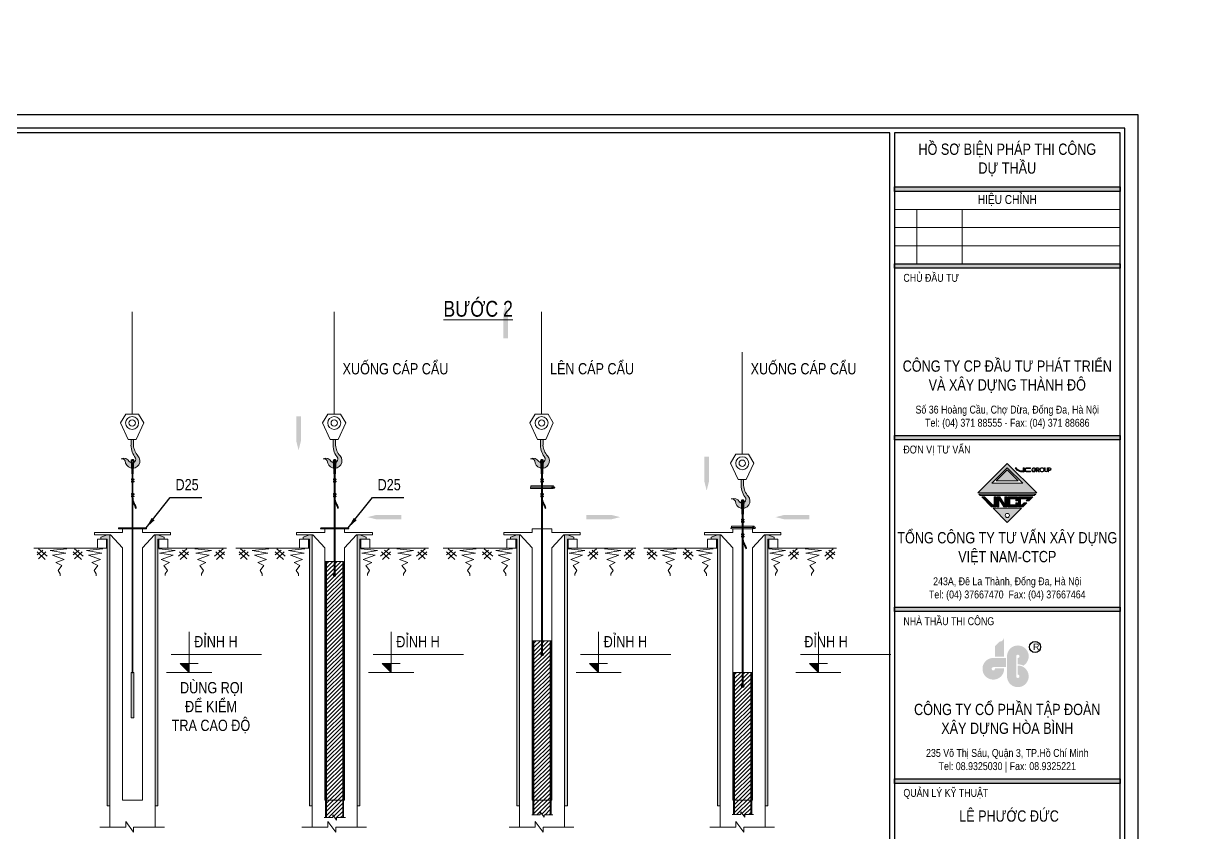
# Model space of a CAD drawing. Header units: millimetres. Extents: x -376071 to 28028791, y -269234 to 29325.
# Drawn here: x 450234 to 476207, y -135070 to -117163 of the extents above; entities that cross this region are included whole.
import ezdxf
from ezdxf.enums import TextEntityAlignment as Align

# ---------------------------------------------------------------- set-up
doc = ezdxf.new("R2010")
doc.units = ezdxf.units.MM
doc.header["$LTSCALE"] = 100
doc.set_wipeout_variables(frame=1)
doc.linetypes.add('CONTINOUS', pattern=[0])
doc.layers.add('01. TEXT TIEU DE', color=7, linetype='Continuous')
doc.layers.add('03. HATCH 03', color=5, linetype='Continuous')
for name, color, linetype, lineweight in [('02. leader', 8, 'CONTINOUS', 5), ('02. NET BAO', 7, 'CONTINOUS', 13), ('02. Net dam', 7, 'CONTINOUS', 13), ('02. net manh', 8, 'CONTINOUS', 0), ('0_TEXT', 7, 'Continuous', 15)]:
    doc.layers.add(name, color=color, linetype=linetype, lineweight=lineweight)
doc.styles.add('Arial 0.8', font='arial_0.ttf', dxfattribs={"width": 0.8, "height": 250})
doc.dimstyles.new('KT1', dxfattribs={"dimtxt": 250, "dimasz": 1000, "dimexe": 100, "dimexo": 100, "dimgap": 50, "dimtad": 1, "dimdec": 0, "dimzin": 2, "dimdsep": 46, "dimtxsty": 'Standard', "dimblk2": 'OBLIQUE', "dimcen": 0.09, "dimdle": 100, "dimclrt": 2, "dimadec": 0, "dimazin": 0, "dimtfac": 1, "dimtdec": 0, "dimtofl": 0, "dimtmove": 0, "dimatfit": 3, "dimfxl": 1, "dimtolj": 1, "dimtzin": 2, "dimarcsym": 0})

# ---------------------------------------------------------------- blocks, each defined once
blk = doc.blocks.new('*U201')
at = {"layer": '02. net manh'}
for p, q in [((-198, 264), (-329, 166)), ((329, 296), (-37, 262)), ((-37, 262), (309, 199)), ((-132, 232), (-296, 75)), ((309, 199), (12, 158)), ((12, 158), (274, 61)), ((274, 61), (88, -8)), ((88, -8), (219, -70)), ((219, -70), (136, -180)), ((136, -180), (184, -256)), ((184, -256), (184, -297))]:
    blk.add_line(p, q, dxfattribs=at)
for points in [[(-107, 133), (-296, 297)], [(-148, 59), (-329, 232)]]:
    blk.add_lwpolyline(points, dxfattribs=at)
blk = doc.blocks.new('*U202')
at = {"color": 0, "linetype": 'ByBlock', "lineweight": -2, "transparency": 16777216}
for p in [(-800, 0), (0, 0)]:
    blk.add_blockref('*U201', p, dxfattribs=at)
blk = doc.blocks.new('*U199')
at = {"layer": '02. net manh'}
for p, q in [((-198, 264), (-329, 166)), ((329, 296), (-37, 262)), ((-37, 262), (309, 199)), ((-132, 232), (-296, 75)), ((309, 199), (12, 158)), ((12, 158), (274, 61)), ((274, 61), (88, -8)), ((88, -8), (219, -70)), ((219, -70), (136, -180)), ((136, -180), (184, -256)), ((184, -256), (184, -297))]:
    blk.add_line(p, q, dxfattribs=at)
for points in [[(-107, 133), (-296, 297)], [(-148, 59), (-329, 232)]]:
    blk.add_lwpolyline(points, dxfattribs=at)
blk = doc.blocks.new('*U200')
at = {"color": 0, "linetype": 'ByBlock', "lineweight": -2, "transparency": 16777216}
for p in [(-800, 0), (0, 0)]:
    blk.add_blockref('*U199', p, dxfattribs=at)
blk = doc.blocks.new('MC ong vach')
at = {"lineweight": 0}
h = blk.add_hatch(color=5, dxfattribs=at)
h.dxf.hatch_style = 1
h.paths.add_polyline_path([(232110, -140764), (232050, -140764), (232050, -134864), (231990, -134864), (232050, -134764), (232110, -134764)])
h.paths.add_polyline_path([(231990, -134864), (232050, -134764), (231910, -134814), (231910, -134864)])
h = blk.add_hatch(color=5, dxfattribs=at)
h.dxf.hatch_style = 1
h.paths.add_polyline_path([(233110, -140764), (233170, -140764), (233170, -134864), (233230, -134864), (233170, -134764), (233110, -134764)])
h.paths.add_polyline_path([(233230, -134864), (233170, -134764), (233310, -134814), (233310, -134864)])
at = {"lineweight": 0, "elevation": -529}
for points in [[(232030, -135064), (231830, -135064), (231830, -134864), (232030, -134864)], [(233190, -135064), (233390, -135064), (233390, -134864), (233190, -134864)]]:
    blk.add_lwpolyline(points, close=True, dxfattribs=at)
at = {"layer": '02. net manh', "lineweight": 0, "elevation": -529}
for points in [[(232050, -134864), (232050, -134864), (232050, -140764), (232110, -140764), (232110, -134764), (232050, -134764), (231910, -134814), (231910, -134864)], [(233170, -134864), (233170, -134864), (233170, -140764), (233110, -140764), (233110, -134764), (233170, -134764), (233310, -134814), (233310, -134864)]]:
    blk.add_lwpolyline(points, close=True, dxfattribs=at)
blk = doc.blocks.new('*U230')
at = {"layer": '02. net manh'}
h = blk.add_hatch(dxfattribs=at)
h.set_pattern_fill('ANSI37', color=256, scale=1.08, style=0)
h.set_pattern_definition([(45, (-18991.5059, -39118.45465), (-0.09545941546, 0.09545941546), []), (135, (-18991.5059, -39118.45465), (-0.09545941546, -0.09545941546), [])])
h.paths.add_polyline_path([(116, -3421, 0.413975), (130, -3192, -0.167509), (30, -2953), (30, -2823), (1, -2823), (-25, -2823), (-25, -2953, 0.166919), (78, -3236, -0.37486), (31, -3335)])
h.paths.add_polyline_path([(31, -3335, -0.325623), (-65, -3314, 0.383868), (-244, -3251, -0.345642), (-154, -3299, 0.646507), (116, -3421)])
at = {"lineweight": 0}
blk.add_line((0, 0), (0, -2263), dxfattribs=at)
at = {"layer": '02. NET BAO'}
for centre, radius, start, end in [((438, -2945), 464, 181.0451, 218.9506), ((426, -2927), 397, 183.8282, 221.6445), ((-189, -3382), 142, 28.7217, 112.7224), ((-229, -3333), 82.6, 23.8169, 100.0862), ((9, -3299), 162, 180, 42.0247), ((-3, -3259), 83.1, 221.3405, 15.6823)]:
    blk.add_arc(centre, radius, start, end, dxfattribs=at)
at = {"lineweight": 0}
blk.add_wipeout([(-258, -2458), (-141, -2263), (141, -2263), (258, -2458), (89, -2823), (-89, -2823)], dxfattribs=at)
for p, q in [((-141, -2263), (-258, -2458)), ((-141, -2263), (0, -2263)), ((141, -2263), (0, -2263)), ((141, -2263), (258, -2458)), ((-258, -2458), (-89, -2823)), ((258, -2458), (89, -2823)), ((-89, -2823), (0, -2823)), ((89, -2823), (0, -2823))]:
    blk.add_line(p, q, dxfattribs=at)
at = {"layer": '02. NET BAO'}
for p, q in [((-25, -2953), (-25, -2823)), ((30, -2953), (30, -2823))]:
    blk.add_line(p, q, dxfattribs=at)
at = {"layer": '02. net manh'}
for radius in [144, 70.9]:
    blk.add_circle((0, -2461), radius, dxfattribs=at)
blk = doc.blocks.new('*U210')
at = {"layer": '02. net manh', "color": 7, "lineweight": 0}
for p, q in [((0, -290), (-13, 1)), ((-8, -349), (13, 1)), ((-9, -357), (-9, -4685)), ((68, -1055), (85, -1050))]:
    blk.add_line(p, q, dxfattribs=at)
blk.add_lwpolyline([(9, -4685), (9, -357), (9, -357, -0.036426), (10, -349), (31, 0, 0.414214), (0, 31, 0.414214), (-31, 0), (-10, -349, -0.036426), (-9, -357), (-9, -357)], format="xyb", dxfattribs=at)
for points in [[(-24, -401), (-24, -421), (-16, -421), (-16, -401)], [(-24, -468), (-24, -447), (-16, -447), (-16, -468)], [(-16, -479), (-16, -389), (-9, -389), (-9, -479)], [(-9, -406), (-9, -416), (9, -416), (9, -406)], [(-9, -453), (-9, -463), (9, -463), (9, -453)], [(9, -479), (9, -389), (16, -389), (16, -479)], [(16, -401), (16, -421), (24, -421), (24, -401)], [(16, -468), (16, -447), (24, -447), (24, -468)], [(24, -406), (24, -416), (33, -416), (33, -406)], [(24, -463), (24, -453), (33, -453), (33, -463)], [(-24, -726), (-24, -746), (-16, -746), (-16, -726)], [(-24, -793), (-24, -772), (-16, -772), (-16, -793)], [(-16, -804), (-16, -714), (-9, -714), (-9, -804)], [(-9, -731), (-9, -741), (9, -741), (9, -731)], [(-9, -778), (-9, -788), (9, -788), (9, -778)], [(9, -804), (9, -714), (16, -714), (16, -804)], [(16, -726), (16, -746), (24, -746), (24, -726)], [(16, -793), (16, -772), (24, -772), (24, -793)], [(24, -731), (24, -741), (33, -741), (33, -731)], [(24, -788), (24, -778), (33, -778), (33, -788)]]:
    blk.add_lwpolyline(points, close=True, dxfattribs=at)
for centre, radius, start, end in [((0, 0), 13.4, 4.4471, 175.5529), ((47, -357), 56.2, 171.6555, 180), ((0, -4685), 9, 180, 0)]:
    blk.add_arc(centre, radius, start, end, dxfattribs=at)
for points, knots in [([(9, -811), (10, -819), (11, -827), (13, -847), (14, -858), (18, -881), (21, -892), (25, -905), (26, -909), (28, -913), (29, -915), (30, -918), (30, -919), (32, -923), (33, -926), (37, -935), (40, -941), (46, -952), (50, -958), (56, -971), (59, -977), (63, -986), (65, -989), (66, -993), (67, -995), (69, -1000), (71, -1003), (73, -1010), (74, -1013), (78, -1023), (80, -1030), (83, -1041), (84, -1046), (85, -1050)], [0, 0, 0, 0, 21.119482, 21.119482, 53.046659, 53.046659, 84.973836, 84.973836, 95.288884, 95.288884, 99.772066, 99.772066, 104.255248, 104.255248, 113.221613, 113.221613, 131.154341, 131.154341, 149.087069, 149.087069, 167.019797, 167.019797, 174.416342, 174.416342, 178.932587, 178.932587, 187.965078, 187.965078, 196.997569, 196.997569, 215.062551, 215.062551, 227.467482, 227.467482, 227.467482, 227.467482]), ([(9, -914), (10, -915), (21, -946), (50, -990), (63, -1038), (68, -1055)], [90.878293, 90.878293, 90.878293, 90.878293, 96.054181, 179.105489, 227.467482, 227.467482, 227.467482, 227.467482])]:
    blk.add_open_spline(points, degree=3, knots=knots, dxfattribs=at)
blk = doc.blocks.new('_OBLIQUE')
at = {"color": 0, "linetype": 'ByBlock'}
blk.add_line((-0.5, -0.5), (0.5, 0.5), dxfattribs=at)
blk = doc.blocks.new('*U205')
at = {"layer": '02. net manh'}
for p, q in [((-198, 264), (-329, 166)), ((329, 296), (-37, 262)), ((-37, 262), (309, 199)), ((-132, 232), (-296, 75)), ((309, 199), (12, 158)), ((12, 158), (274, 61)), ((274, 61), (88, -8)), ((88, -8), (219, -70)), ((219, -70), (136, -180)), ((136, -180), (184, -256)), ((184, -256), (184, -297))]:
    blk.add_line(p, q, dxfattribs=at)
for points in [[(-107, 133), (-296, 297)], [(-148, 59), (-329, 232)]]:
    blk.add_lwpolyline(points, dxfattribs=at)
blk = doc.blocks.new('*U206')
at = {"color": 0, "linetype": 'ByBlock', "lineweight": -2, "transparency": 16777216}
for p in [(-800, 0), (0, 0)]:
    blk.add_blockref('*U205', p, dxfattribs=at)
blk = doc.blocks.new('*U207')
at = {"layer": '02. net manh'}
for p, q in [((-198, 264), (-329, 166)), ((329, 296), (-37, 262)), ((-37, 262), (309, 199)), ((-132, 232), (-296, 75)), ((309, 199), (12, 158)), ((12, 158), (274, 61)), ((274, 61), (88, -8)), ((88, -8), (219, -70)), ((219, -70), (136, -180)), ((136, -180), (184, -256)), ((184, -256), (184, -297))]:
    blk.add_line(p, q, dxfattribs=at)
for points in [[(-107, 133), (-296, 297)], [(-148, 59), (-329, 232)]]:
    blk.add_lwpolyline(points, dxfattribs=at)
blk = doc.blocks.new('*U208')
at = {"color": 0, "linetype": 'ByBlock', "lineweight": -2, "transparency": 16777216}
for p in [(-800, 0), (0, 0)]:
    blk.add_blockref('*U207', p, dxfattribs=at)
blk = doc.blocks.new('*U246')
at = {"layer": '02. net manh', "lineweight": 0, "transparency": 33554559}
h = blk.add_hatch(dxfattribs=at)
h.set_pattern_fill('ANSI31', color=1, scale=20)
h.set_pattern_definition([(45, (0, 1331.366), (-44.9013, 44.9013), [])])
h.paths.add_polyline_path([(-179, -5669), (-43, -5669), (-43, -5606), (45, -5723), (45, -5669), (179, -5669), (179, 0), (-179, 0)])
h.paths.add_polyline_path([(-30, -300, -1), (30, -300, -1)], flags=16)
at = {"layer": '02. Net dam', "color": 1}
blk.add_lwpolyline([(-200, -5669), (-200, 0), (200, 0), (200, -5669)], dxfattribs=at)
at = {"layer": '02. Net dam', "color": 1, "lineweight": 0}
blk.add_circle((0, -300), 30, dxfattribs=at)
at = {"layer": '02. net manh', "color": 1}
for points in [[(-179, -5669), (-179, 0), (179, 0), (179, -5669)], [(-229, -5669), (-43, -5669), (-43, -5606), (45, -5723), (45, -5669), (240, -5669)]]:
    blk.add_lwpolyline(points, dxfattribs=at)
blk = doc.blocks.new('*U209')
at = {"layer": '02. net manh', "color": 7, "lineweight": 0}
for p, q in [((0, -290), (-13, 1)), ((-8, -349), (13, 1)), ((-9, -357), (-9, -2527)), ((68, -1055), (85, -1050))]:
    blk.add_line(p, q, dxfattribs=at)
blk.add_lwpolyline([(9, -2527), (9, -357), (9, -357, -0.036426), (10, -349), (31, 0, 0.414214), (0, 31, 0.414214), (-31, 0), (-10, -349, -0.036426), (-9, -357), (-9, -357)], format="xyb", dxfattribs=at)
for points in [[(-24, -401), (-24, -421), (-16, -421), (-16, -401)], [(-24, -468), (-24, -447), (-16, -447), (-16, -468)], [(-16, -479), (-16, -389), (-9, -389), (-9, -479)], [(-9, -406), (-9, -416), (9, -416), (9, -406)], [(-9, -453), (-9, -463), (9, -463), (9, -453)], [(9, -479), (9, -389), (16, -389), (16, -479)], [(16, -401), (16, -421), (24, -421), (24, -401)], [(16, -468), (16, -447), (24, -447), (24, -468)], [(24, -406), (24, -416), (33, -416), (33, -406)], [(24, -463), (24, -453), (33, -453), (33, -463)], [(-24, -726), (-24, -746), (-16, -746), (-16, -726)], [(-24, -793), (-24, -772), (-16, -772), (-16, -793)], [(-16, -804), (-16, -714), (-9, -714), (-9, -804)], [(-9, -731), (-9, -741), (9, -741), (9, -731)], [(-9, -778), (-9, -788), (9, -788), (9, -778)], [(9, -804), (9, -714), (16, -714), (16, -804)], [(16, -726), (16, -746), (24, -746), (24, -726)], [(16, -793), (16, -772), (24, -772), (24, -793)], [(24, -731), (24, -741), (33, -741), (33, -731)], [(24, -788), (24, -778), (33, -778), (33, -788)]]:
    blk.add_lwpolyline(points, close=True, dxfattribs=at)
for centre, radius, start, end in [((0, 0), 13.4, 4.4471, 175.5529), ((47, -357), 56.2, 171.6555, 180), ((0, -2527), 9, 180, 0)]:
    blk.add_arc(centre, radius, start, end, dxfattribs=at)
for points, knots in [([(9, -811), (10, -819), (11, -827), (13, -847), (14, -858), (18, -881), (21, -892), (25, -905), (26, -909), (28, -913), (29, -915), (30, -918), (30, -919), (32, -923), (33, -926), (37, -935), (40, -941), (46, -952), (50, -958), (56, -971), (59, -977), (63, -986), (65, -989), (66, -993), (67, -995), (69, -1000), (71, -1003), (73, -1010), (74, -1013), (78, -1023), (80, -1030), (83, -1041), (84, -1046), (85, -1050)], [0, 0, 0, 0, 21.119482, 21.119482, 53.046659, 53.046659, 84.973836, 84.973836, 95.288884, 95.288884, 99.772066, 99.772066, 104.255248, 104.255248, 113.221613, 113.221613, 131.154341, 131.154341, 149.087069, 149.087069, 167.019797, 167.019797, 174.416342, 174.416342, 178.932587, 178.932587, 187.965078, 187.965078, 196.997569, 196.997569, 215.062551, 215.062551, 227.467482, 227.467482, 227.467482, 227.467482]), ([(9, -914), (10, -915), (21, -946), (50, -990), (63, -1038), (68, -1055)], [90.878293, 90.878293, 90.878293, 90.878293, 96.054181, 179.105489, 227.467482, 227.467482, 227.467482, 227.467482])]:
    blk.add_open_spline(points, degree=3, knots=knots, dxfattribs=at)
blk = doc.blocks.new('Ele. Tag')
at = {"layer": '02. Net dam', "lineweight": 0}
h = blk.add_hatch(color=256, dxfattribs=at)
h.dxf.hatch_style = 1
h.paths.add_polyline_path([(500, 200), (300, 200), (500, 0)])
for p, q in [((500, 0), (500, 900)), ((100, 400), (2100, 400)), ((0, 0), (1000, 0)), ((500, 200), (300, 200)), ((300, 200), (500, 0)), ((500, 200), (700, 200))]:
    blk.add_line(p, q, dxfattribs=at)
at = {"layer": '02. Net dam', "lineweight": 0, "style": 'Arial 0.8', "width": 0.8}
blk.add_attdef('CAODO', text='', height=250, dxfattribs=at).set_placement((700, 650), align=Align.MIDDLE_LEFT)
blk = doc.blocks.new('*U211')
at = {"layer": '02. net manh'}
for p, q in [((-198, 264), (-329, 166)), ((329, 296), (-37, 262)), ((-37, 262), (309, 199)), ((-132, 232), (-296, 75)), ((309, 199), (12, 158)), ((12, 158), (274, 61)), ((274, 61), (88, -8)), ((88, -8), (219, -70)), ((219, -70), (136, -180)), ((136, -180), (184, -256)), ((184, -256), (184, -297))]:
    blk.add_line(p, q, dxfattribs=at)
for points in [[(-107, 133), (-296, 297)], [(-148, 59), (-329, 232)]]:
    blk.add_lwpolyline(points, dxfattribs=at)
blk = doc.blocks.new('*U212')
at = {"color": 0, "linetype": 'ByBlock', "lineweight": -2, "transparency": 16777216}
for p in [(-800, 0), (0, 0)]:
    blk.add_blockref('*U211', p, dxfattribs=at)
blk = doc.blocks.new('*U213')
at = {"layer": '02. net manh'}
for p, q in [((-198, 264), (-329, 166)), ((329, 296), (-37, 262)), ((-37, 262), (309, 199)), ((-132, 232), (-296, 75)), ((309, 199), (12, 158)), ((12, 158), (274, 61)), ((274, 61), (88, -8)), ((88, -8), (219, -70)), ((219, -70), (136, -180)), ((136, -180), (184, -256)), ((184, -256), (184, -297))]:
    blk.add_line(p, q, dxfattribs=at)
for points in [[(-107, 133), (-296, 297)], [(-148, 59), (-329, 232)]]:
    blk.add_lwpolyline(points, dxfattribs=at)
blk = doc.blocks.new('*U214')
at = {"color": 0, "linetype": 'ByBlock', "lineweight": -2, "transparency": 16777216}
for p in [(-800, 0), (0, 0)]:
    blk.add_blockref('*U213', p, dxfattribs=at)
blk = doc.blocks.new('*U247')
at = {"layer": '02. net manh', "lineweight": 0, "transparency": 33554559}
h = blk.add_hatch(dxfattribs=at)
h.set_pattern_fill('ANSI31', color=1, scale=20)
h.set_pattern_definition([(45, (0, 3153.2), (-44.9013, 44.9013), [])])
h.paths.add_polyline_path([(179, 0), (-179, 0), (-179, -3847), (-43, -3847), (-43, -3784), (45, -3901), (45, -3847), (179, -3847)])
h.paths.add_polyline_path([(30, -300, -1), (-30, -300, -1)], flags=16)
at = {"layer": '02. Net dam', "color": 1}
blk.add_lwpolyline([(-200, -3847), (-200, 0), (200, 0), (200, -3847)], dxfattribs=at)
at = {"layer": '02. Net dam', "color": 1, "lineweight": 0}
blk.add_circle((0, -300), 30, dxfattribs=at)
at = {"layer": '02. net manh', "color": 1}
for points in [[(-179, -3847), (-179, 0), (179, 0), (179, -3847)], [(-229, -3847), (-43, -3847), (-43, -3784), (45, -3901), (45, -3847), (240, -3847)]]:
    blk.add_lwpolyline(points, dxfattribs=at)
blk = doc.blocks.new('*U215')
at = {"layer": '02. net manh', "color": 7, "lineweight": 0}
for p, q in [((0, -290), (-13, 1)), ((-8, -349), (13, 1)), ((-9, -357), (-9, -4285)), ((68, -1055), (85, -1050))]:
    blk.add_line(p, q, dxfattribs=at)
blk.add_lwpolyline([(9, -4285), (9, -357), (9, -357, -0.036426), (10, -349), (31, 0, 0.414214), (0, 31, 0.414214), (-31, 0), (-10, -349, -0.036426), (-9, -357), (-9, -357)], format="xyb", dxfattribs=at)
for points in [[(-24, -401), (-24, -421), (-16, -421), (-16, -401)], [(-24, -468), (-24, -447), (-16, -447), (-16, -468)], [(-16, -479), (-16, -389), (-9, -389), (-9, -479)], [(-9, -406), (-9, -416), (9, -416), (9, -406)], [(-9, -453), (-9, -463), (9, -463), (9, -453)], [(9, -479), (9, -389), (16, -389), (16, -479)], [(16, -401), (16, -421), (24, -421), (24, -401)], [(16, -468), (16, -447), (24, -447), (24, -468)], [(24, -406), (24, -416), (33, -416), (33, -406)], [(24, -463), (24, -453), (33, -453), (33, -463)], [(-24, -726), (-24, -746), (-16, -746), (-16, -726)], [(-24, -793), (-24, -772), (-16, -772), (-16, -793)], [(-16, -804), (-16, -714), (-9, -714), (-9, -804)], [(-9, -731), (-9, -741), (9, -741), (9, -731)], [(-9, -778), (-9, -788), (9, -788), (9, -778)], [(9, -804), (9, -714), (16, -714), (16, -804)], [(16, -726), (16, -746), (24, -746), (24, -726)], [(16, -793), (16, -772), (24, -772), (24, -793)], [(24, -731), (24, -741), (33, -741), (33, -731)], [(24, -788), (24, -778), (33, -778), (33, -788)]]:
    blk.add_lwpolyline(points, close=True, dxfattribs=at)
for centre, radius, start, end in [((0, 0), 13.4, 4.4471, 175.5529), ((47, -357), 56.2, 171.6555, 180), ((0, -4285), 9, 180, 0)]:
    blk.add_arc(centre, radius, start, end, dxfattribs=at)
for points, knots in [([(9, -811), (10, -819), (11, -827), (13, -847), (14, -858), (18, -881), (21, -892), (25, -905), (26, -909), (28, -913), (29, -915), (30, -918), (30, -919), (32, -923), (33, -926), (37, -935), (40, -941), (46, -952), (50, -958), (56, -971), (59, -977), (63, -986), (65, -989), (66, -993), (67, -995), (69, -1000), (71, -1003), (73, -1010), (74, -1013), (78, -1023), (80, -1030), (83, -1041), (84, -1046), (85, -1050)], [0, 0, 0, 0, 21.119482, 21.119482, 53.046659, 53.046659, 84.973836, 84.973836, 95.288884, 95.288884, 99.772066, 99.772066, 104.255248, 104.255248, 113.221613, 113.221613, 131.154341, 131.154341, 149.087069, 149.087069, 167.019797, 167.019797, 174.416342, 174.416342, 178.932587, 178.932587, 187.965078, 187.965078, 196.997569, 196.997569, 215.062551, 215.062551, 227.467482, 227.467482, 227.467482, 227.467482]), ([(9, -914), (10, -915), (21, -946), (50, -990), (63, -1038), (68, -1055)], [90.878293, 90.878293, 90.878293, 90.878293, 96.054181, 179.105489, 227.467482, 227.467482, 227.467482, 227.467482])]:
    blk.add_open_spline(points, degree=3, knots=knots, dxfattribs=at)
blk = doc.blocks.new('*U216')
at = {"layer": '02. net manh'}
for p, q in [((-198, 264), (-329, 166)), ((329, 296), (-37, 262)), ((-37, 262), (309, 199)), ((-132, 232), (-296, 75)), ((309, 199), (12, 158)), ((12, 158), (274, 61)), ((274, 61), (88, -8)), ((88, -8), (219, -70)), ((219, -70), (136, -180)), ((136, -180), (184, -256)), ((184, -256), (184, -297))]:
    blk.add_line(p, q, dxfattribs=at)
for points in [[(-107, 133), (-296, 297)], [(-148, 59), (-329, 232)]]:
    blk.add_lwpolyline(points, dxfattribs=at)
blk = doc.blocks.new('*U217')
at = {"color": 0, "linetype": 'ByBlock', "lineweight": -2, "transparency": 16777216}
for p in [(-800, 0), (0, 0)]:
    blk.add_blockref('*U216', p, dxfattribs=at)
blk = doc.blocks.new('*U218')
at = {"layer": '02. net manh'}
for p, q in [((-198, 264), (-329, 166)), ((329, 296), (-37, 262)), ((-37, 262), (309, 199)), ((-132, 232), (-296, 75)), ((309, 199), (12, 158)), ((12, 158), (274, 61)), ((274, 61), (88, -8)), ((88, -8), (219, -70)), ((219, -70), (136, -180)), ((136, -180), (184, -256)), ((184, -256), (184, -297))]:
    blk.add_line(p, q, dxfattribs=at)
for points in [[(-107, 133), (-296, 297)], [(-148, 59), (-329, 232)]]:
    blk.add_lwpolyline(points, dxfattribs=at)
blk = doc.blocks.new('*U219')
at = {"color": 0, "linetype": 'ByBlock', "lineweight": -2, "transparency": 16777216}
for p in [(-800, 0), (0, 0)]:
    blk.add_blockref('*U218', p, dxfattribs=at)
blk = doc.blocks.new('*U248')
at = {"layer": '02. net manh', "lineweight": 0, "transparency": 33554559}
h = blk.add_hatch(dxfattribs=at)
h.set_pattern_fill('ANSI31', color=1, scale=20)
h.set_pattern_definition([(45, (0, 3854.696), (-44.9013, 44.9013), [])])
h.paths.add_polyline_path([(179, 0), (-179, 0), (-179, -3145), (-43, -3145), (-43, -3083), (45, -3199), (45, -3145), (179, -3145)])
h.paths.add_polyline_path([(30, -300, -1), (-30, -300, -1)], flags=16)
at = {"layer": '02. Net dam', "color": 1}
blk.add_lwpolyline([(-200, -3145), (-200, 0), (200, 0), (200, -3145)], dxfattribs=at)
at = {"layer": '02. Net dam', "color": 1, "lineweight": 0}
blk.add_circle((0, -300), 30, dxfattribs=at)
at = {"layer": '02. net manh', "color": 1}
for points in [[(-179, -3145), (-179, 0), (179, 0), (179, -3145)], [(-229, -3145), (-43, -3145), (-43, -3083), (45, -3199), (45, -3145), (240, -3145)]]:
    blk.add_lwpolyline(points, dxfattribs=at)
blk = doc.blocks.new('*U220')
at = {"layer": '02. net manh', "color": 7, "lineweight": 0}
for p, q in [((0, -290), (-13, 1)), ((-8, -349), (13, 1)), ((-9, -357), (-9, -4094)), ((68, -1055), (85, -1050))]:
    blk.add_line(p, q, dxfattribs=at)
blk.add_lwpolyline([(9, -4094), (9, -357), (9, -357, -0.036426), (10, -349), (31, 0, 0.414214), (0, 31, 0.414214), (-31, 0), (-10, -349, -0.036426), (-9, -357), (-9, -357)], format="xyb", dxfattribs=at)
for points in [[(-24, -401), (-24, -421), (-16, -421), (-16, -401)], [(-24, -468), (-24, -447), (-16, -447), (-16, -468)], [(-16, -479), (-16, -389), (-9, -389), (-9, -479)], [(-9, -406), (-9, -416), (9, -416), (9, -406)], [(-9, -453), (-9, -463), (9, -463), (9, -453)], [(9, -479), (9, -389), (16, -389), (16, -479)], [(16, -401), (16, -421), (24, -421), (24, -401)], [(16, -468), (16, -447), (24, -447), (24, -468)], [(24, -406), (24, -416), (33, -416), (33, -406)], [(24, -463), (24, -453), (33, -453), (33, -463)], [(-24, -726), (-24, -746), (-16, -746), (-16, -726)], [(-24, -793), (-24, -772), (-16, -772), (-16, -793)], [(-16, -804), (-16, -714), (-9, -714), (-9, -804)], [(-9, -731), (-9, -741), (9, -741), (9, -731)], [(-9, -778), (-9, -788), (9, -788), (9, -778)], [(9, -804), (9, -714), (16, -714), (16, -804)], [(16, -726), (16, -746), (24, -746), (24, -726)], [(16, -793), (16, -772), (24, -772), (24, -793)], [(24, -731), (24, -741), (33, -741), (33, -731)], [(24, -788), (24, -778), (33, -778), (33, -788)]]:
    blk.add_lwpolyline(points, close=True, dxfattribs=at)
for centre, radius, start, end in [((0, 0), 13.4, 4.4471, 175.5529), ((47, -357), 56.2, 171.6555, 180), ((0, -4094), 9, 180, 0)]:
    blk.add_arc(centre, radius, start, end, dxfattribs=at)
for points, knots in [([(9, -811), (10, -819), (11, -827), (13, -847), (14, -858), (18, -881), (21, -892), (25, -905), (26, -909), (28, -913), (29, -915), (30, -918), (30, -919), (32, -923), (33, -926), (37, -935), (40, -941), (46, -952), (50, -958), (56, -971), (59, -977), (63, -986), (65, -989), (66, -993), (67, -995), (69, -1000), (71, -1003), (73, -1010), (74, -1013), (78, -1023), (80, -1030), (83, -1041), (84, -1046), (85, -1050)], [0, 0, 0, 0, 21.119482, 21.119482, 53.046659, 53.046659, 84.973836, 84.973836, 95.288884, 95.288884, 99.772066, 99.772066, 104.255248, 104.255248, 113.221613, 113.221613, 131.154341, 131.154341, 149.087069, 149.087069, 167.019797, 167.019797, 174.416342, 174.416342, 178.932587, 178.932587, 187.965078, 187.965078, 196.997569, 196.997569, 215.062551, 215.062551, 227.467482, 227.467482, 227.467482, 227.467482]), ([(9, -914), (10, -915), (21, -946), (50, -990), (63, -1038), (68, -1055)], [90.878293, 90.878293, 90.878293, 90.878293, 96.054181, 179.105489, 227.467482, 227.467482, 227.467482, 227.467482])]:
    blk.add_open_spline(points, degree=3, knots=knots, dxfattribs=at)
blk = doc.blocks.new('lo go hb')
at = {"linetype": 'ByBlock', "true_color": 0x047bfb}
h = blk.add_hatch(color=150, dxfattribs=at)
h.paths.add_polyline_path([(-524, 1333), (-820, 1038), (-229, 979)])
h.paths.add_polyline_path([(-229, 1629, -0.414208), (-524, 1333), (-229, 979)])
h.paths.add_polyline_path([(-229, 979), (-820, 1038), (-820, 329), (-229, 329)])
for points in [[(576, 359, -2.79063), (665, 251), (665, -174, -0.125559), (1049, -261, 1.726912), (-32, 359), (-32, -969, 2.465752), (665, -251), (665, -861, -2.79063), (576, -969)], [(-104, 249), (-943, 249, 2.465942), (-225, -448), (-835, -448, -2.792193), (-943, -359), (-104, -359)]]:
    blk.add_hatch(color=150, dxfattribs=at).paths.add_polyline_path(points)
at = {"color": 142}
blk.add_circle((1831, 979), 369, dxfattribs=at)
at = {"color": 142, "insert": (1698, 1197), "char_height": 416.19, "width": 1169.98, "attachment_point": 1}
blk.add_mtext('{\\fVNI-Helve|b0|i0|c0|p2;R}', dxfattribs=at)
blk = doc.blocks.new('Khung A3 COR3')
h = blk.add_hatch(color=256)
h.set_gradient(color1=(63, 127, 63), one_color=1, tint=1, name='INVCYLINDER')
h.paths.add_polyline_path([(366, 281), (416, 281), (416, 280), (366, 280)])
h = blk.add_hatch(color=256)
h.set_gradient(color1=(63, 127, 63), one_color=1, tint=1, name='INVCYLINDER')
h.paths.add_polyline_path([(366, 264), (416, 264), (416, 263), (366, 263)])
h = blk.add_hatch(color=256)
h.set_gradient(color1=(63, 127, 63), one_color=1, tint=1, name='INVCYLINDER')
h.paths.add_polyline_path([(366, 226), (416, 226), (416, 225), (366, 225)])
at = {"lineweight": 0, "true_color": 0xa40101}
h = blk.add_hatch(color=14, dxfattribs=at)
h.paths.add_polyline_path([(391, 219.79), (384.49, 213.28), (397.51, 213.28)])
h.paths.add_polyline_path([(387.59, 215.45), (391, 218.86), (394.41, 215.45)], flags=16)
h.paths.add_polyline_path([(388.57, 215.98), (391, 218.41), (393.43, 215.98)], flags=0)
for points in [[(394.73, 218.86), (394.52, 218.86), (394.52, 218.12, -0.0511), (393.77, 218.23, -0.180921), (392.94, 218.86), (392.71, 218.86, 0.200901), (393.72, 218.03, 0.056436), (394.6, 217.92), (394.73, 217.92)], [(396.11, 218.86), (395.17, 218.86, 0.414214), (394.84, 218.53), (394.84, 218.24, 0.414214), (395.17, 217.92), (396.11, 217.92), (396.11, 218.12), (395.17, 218.12, -0.414214), (395.05, 218.24), (395.05, 218.53, -0.414214), (395.17, 218.66), (396.11, 218.66)], [(396.85, 217.92), (396.89, 217.92, 0.401402), (397.34, 218.39), (396.87, 218.39), (396.87, 218.29), (397.24, 218.29, -4.537693), (397.18, 218.6), (397.29, 218.6, 1.731982)], [(397.82, 218.86), (397.45, 218.86), (397.45, 217.92), (397.55, 217.92), (397.55, 218.76), (397.82, 218.76, -1), (397.82, 218.37), (397.63, 218.37), (397.99, 217.92), (398.11, 217.92), (397.82, 218.28, 1)], [(399.37, 218.86), (399.27, 218.86), (399.27, 218.25, 1), (399.94, 218.25), (399.94, 218.86), (399.84, 218.86), (399.84, 218.25, -1), (399.37, 218.25)], [(397.3, 213.04), (384.7, 213.04), (385.02, 212.72), (396.98, 212.72)], [(388.5, 212.4), (388.07, 212.4), (388.07, 210.65), (387.71, 210.65), (385.96, 212.4), (385.34, 212.4), (387.53, 210.22), (388.5, 210.22)], [(390.89, 212.4), (390.46, 212.4), (390.46, 210.65), (389.37, 212.4), (388.72, 212.4), (388.72, 210.22), (389.15, 210.22), (389.15, 211.97), (390.25, 210.22), (390.89, 210.22)], [(393.29, 212.4), (391.11, 212.4), (391.11, 210.22), (393.29, 210.22), (393.29, 211.07), (392.86, 211.07), (392.86, 210.65), (391.54, 210.65), (391.54, 211.95), (392.86, 211.95), (392.86, 211.53), (393.29, 211.53)], [(396.66, 212.4), (393.51, 212.4), (393.51, 210.22), (394.47, 210.22), (395.33, 211.07), (394.71, 211.07), (394.29, 210.65), (393.94, 210.65), (393.94, 211.95), (395.59, 211.95), (395.17, 211.53), (395.78, 211.53)]]:
    blk.add_hatch(color=14, dxfattribs=at).paths.add_polyline_path(points)
h = blk.add_hatch(color=14, dxfattribs=at)
h.paths.add_polyline_path([(398.22, 218.39, 1), (399.16, 218.39, 1)])
h.paths.add_polyline_path([(399.07, 218.39, -1), (398.32, 218.39, -1)], flags=16)
h = blk.add_hatch(color=14, dxfattribs=at)
h.paths.add_polyline_path([(400.42, 218.86), (400.05, 218.86), (400.05, 217.92), (400.14, 217.92), (400.14, 218.28), (400.42, 218.28, 1)])
h.paths.add_polyline_path([(400.14, 218.76), (400.42, 218.76, -1), (400.42, 218.37), (400.14, 218.37)], flags=16)
h = blk.add_hatch(color=14, dxfattribs=at)
h.paths.add_polyline_path([(394.15, 209.9), (387.85, 209.9), (391, 206.76)])
h.paths.add_polyline_path([(391.47, 208.29, -1), (390.53, 208.29, -1)], flags=16)
h = blk.add_hatch(color=256)
h.set_gradient(color1=(63, 127, 63), one_color=1, tint=1, name='INVCYLINDER')
h.paths.add_polyline_path([(366, 188), (416, 188), (416, 187), (366, 187)])
h = blk.add_hatch(color=256)
h.set_gradient(color1=(63, 127, 63), one_color=1, tint=1, name='INVCYLINDER')
h.paths.add_polyline_path([(366, 150), (416, 150), (416, 149), (366, 149)])
h = blk.add_hatch(color=256)
h.set_gradient(color1=(63, 127, 63), one_color=1, tint=1, name='INVCYLINDER')
h.paths.add_polyline_path([(366, 150), (416, 150), (416, 149), (366, 149)])
at = {"color": 12, "lineweight": 0}
for p, q in [((391, 219.79), (384.49, 213.28)), ((387.59, 215.45), (391, 218.86)), ((388.57, 215.98), (391, 218.41)), ((397.51, 213.28), (391, 219.79)), ((391, 218.86), (394.41, 215.45)), ((391, 218.41), (393.43, 215.98)), ((392.94, 218.86), (392.71, 218.86)), ((394.73, 218.86), (394.52, 218.86)), ((394.52, 218.86), (394.52, 218.12)), ((394.73, 217.92), (394.73, 218.86)), ((394.84, 218.53), (394.84, 218.24)), ((395.05, 218.24), (395.05, 218.53)), ((396.11, 218.86), (395.17, 218.86)), ((395.17, 218.66), (396.11, 218.66)), ((396.11, 218.66), (396.11, 218.86)), ((397.34, 218.39), (396.87, 218.39)), ((396.87, 218.39), (396.87, 218.29)), ((396.87, 218.29), (397.24, 218.29)), ((397.18, 218.6), (397.29, 218.6)), ((397.82, 218.86), (397.45, 218.86)), ((397.45, 218.86), (397.45, 217.92)), ((397.55, 217.92), (397.55, 218.76)), ((397.55, 218.76), (397.82, 218.76)), ((397.82, 218.37), (397.63, 218.37)), ((397.63, 218.37), (397.99, 217.92)), ((398.11, 217.92), (397.82, 218.28)), ((399.37, 218.86), (399.27, 218.86)), ((399.27, 218.86), (399.27, 218.25)), ((399.37, 218.25), (399.37, 218.86)), ((399.94, 218.86), (399.84, 218.86)), ((399.84, 218.86), (399.84, 218.25)), ((399.94, 218.25), (399.94, 218.86)), ((400.42, 218.86), (400.05, 218.86)), ((400.05, 218.86), (400.05, 217.92)), ((400.14, 218.76), (400.42, 218.76)), ((400.14, 218.37), (400.14, 218.76)), ((400.42, 218.37), (400.14, 218.37)), ((400.14, 217.92), (400.14, 218.28)), ((400.14, 218.28), (400.42, 218.28)), ((393.43, 215.98), (388.57, 215.98)), ((394.6, 217.92), (394.73, 217.92)), ((396.11, 218.12), (395.17, 218.12)), ((395.17, 217.92), (396.11, 217.92)), ((396.11, 217.92), (396.11, 218.12)), ((396.85, 217.92), (396.89, 217.92)), ((397.45, 217.92), (397.55, 217.92)), ((397.99, 217.92), (398.11, 217.92)), ((400.05, 217.92), (400.14, 217.92)), ((384.49, 213.28), (397.51, 213.28)), ((397.3, 213.04), (384.7, 213.04)), ((384.7, 213.04), (385.02, 212.72)), ((394.41, 215.45), (387.59, 215.45)), ((396.98, 212.72), (397.3, 213.04)), ((385.02, 212.72), (396.98, 212.72)), ((385.96, 212.4), (385.34, 212.4)), ((385.34, 212.4), (387.53, 210.22)), ((387.71, 210.65), (385.96, 212.4)), ((388.07, 210.65), (387.71, 210.65)), ((388.5, 212.4), (388.07, 212.4)), ((388.07, 212.4), (388.07, 210.65)), ((388.5, 210.22), (388.5, 212.4)), ((389.37, 212.4), (388.72, 212.4)), ((388.72, 212.4), (388.72, 210.22)), ((389.15, 210.22), (389.15, 211.97)), ((389.15, 211.97), (390.25, 210.22)), ((390.46, 210.65), (389.37, 212.4)), ((390.89, 212.4), (390.46, 212.4)), ((390.46, 212.4), (390.46, 210.65)), ((390.89, 210.22), (390.89, 212.4)), ((393.29, 212.4), (391.11, 212.4)), ((391.11, 212.4), (391.11, 210.22)), ((391.54, 210.65), (391.54, 211.95)), ((391.54, 211.95), (392.86, 211.95)), ((392.86, 210.65), (391.54, 210.65)), ((392.86, 211.95), (392.86, 211.53)), ((392.86, 211.53), (393.29, 211.53)), ((393.29, 211.07), (392.86, 211.07)), ((392.86, 211.07), (392.86, 210.65)), ((393.29, 211.53), (393.29, 212.4)), ((393.29, 210.22), (393.29, 211.07)), ((396.66, 212.4), (393.51, 212.4)), ((393.51, 212.4), (393.51, 210.22)), ((393.94, 210.65), (393.94, 211.95)), ((393.94, 211.95), (395.59, 211.95)), ((394.29, 210.65), (393.94, 210.65)), ((394.71, 211.07), (394.29, 210.65)), ((394.47, 210.22), (395.33, 211.07)), ((395.33, 211.07), (394.71, 211.07)), ((395.59, 211.95), (395.17, 211.53)), ((395.17, 211.53), (395.78, 211.53)), ((395.78, 211.53), (396.66, 212.4)), ((387.53, 210.22), (388.5, 210.22)), ((388.72, 210.22), (389.15, 210.22)), ((390.25, 210.22), (390.89, 210.22)), ((391.11, 210.22), (393.29, 210.22)), ((393.51, 210.22), (394.47, 210.22))]:
    blk.add_line(p, q, dxfattribs=at)
at = {"ltscale": 2000}
for points in [[(420, 0), (420, 297), (0, 297), (0, 0)], [(417, 3), (417, 294), (3, 294), (3, 3)], [(365, 4), (365, 293), (4, 293), (4, 4)], [(416, 293), (366, 293), (366, 4), (416, 4)]]:
    blk.add_lwpolyline(points, close=True, dxfattribs=at)
at = {"color": 7, "flags": 128}
for points in [[(366, 281), (416, 281), (416, 280), (366, 280), (366, 281)], [(366, 264), (416, 264), (416, 263), (366, 263), (366, 264)], [(366, 226), (416, 226), (416, 225), (366, 225), (366, 226)], [(366, 188), (416, 188), (416, 187), (366, 187), (366, 188)], [(366, 150), (416, 150), (416, 149), (366, 149), (366, 150)], [(366, 150), (416, 150), (416, 149), (366, 149), (366, 150)]]:
    blk.add_lwpolyline(points, dxfattribs=at)
at = {"color": 7, "lineweight": 15, "flags": 128}
for points in [[(366, 276), (416, 276)], [(371, 276), (371, 264)], [(381, 276), (381, 264)], [(366, 272), (416, 272)], [(366, 268), (416, 268)]]:
    blk.add_lwpolyline(points, dxfattribs=at)
at = {"color": 12, "lineweight": 0}
blk.add_lwpolyline([(387.85, 209.9), (394.15, 209.9), (391, 206.76)], close=True, dxfattribs=at)
blk.add_circle((391, 208.29), 0.465, dxfattribs=at)
for centre, radius, start, end in [((394.2, 219.65), 1.69, 208.0594, 253.4977), ((394.2, 219.65), 1.49, 212.3021, 253.3223), ((394.66, 221.85), 3.73, 256.1971, 267.8982), ((395.17, 218.53), 0.326, 90, 180), ((395.17, 218.24), 0.326, 180, 270), ((395.17, 218.53), 0.123, 90, 180), ((395.17, 218.24), 0.123, 180, 270), ((396.87, 218.39), 0.47, 27.4864, 267.4825), ((396.87, 218.39), 0.376, 35.2344, 345.5225), ((396.87, 218.39), 0.47, 272.5175, 0), ((397.82, 218.57), 0.29, 270, 90), ((397.82, 218.57), 0.196, 270, 90), ((398.69, 218.39), 0.47, 0, 180), ((398.69, 218.39), 0.47, 180, 0), ((398.69, 218.39), 0.376, 0, 180), ((398.69, 218.39), 0.376, 180, 0), ((399.6, 218.25), 0.333, 180, 0), ((399.6, 218.25), 0.239, 180, 0), ((400.42, 218.57), 0.29, 270, 90), ((400.42, 218.57), 0.196, 270, 90), ((394.66, 221.85), 3.94, 256.1245, 269.045)]:
    blk.add_arc(centre, radius, start, end, dxfattribs=at)
at = {"color": 7, "lineweight": 0, "xscale": 0.003336270388982869, "yscale": 0.003336270388982869, "zscale": 0.003336270388982869}
blk.add_blockref('lo go hb', (391.05, 175.92), dxfattribs=at)
at = {"style": 'Arial 0.8', "width": 0.8}
blk.add_attdef('TENBANVE_001', (387.9, 33.5), '', height=2.5, dxfattribs=at)
blk.add_attdef('SOHIEU', text='', height=2.5, dxfattribs=at).set_placement((391, 7.25), align=Align.MIDDLE_CENTER)
at = {"layer": '03. HATCH 03', "color": 7, "lineweight": 15, "char_height": 1.75, "attachment_point": 1, "style": 'Arial 0.8'}
for s, insert, width in [('CHỦ ĐẦU TƯ', (368, 261.76), 14.872), ('ĐƠN VỊ TƯ VẤN', (368, 223.76), 18.2895), ('NHÀ THẦU THI CÔNG', (368, 185.76), 24.3084), ('QUẢN LÝ KỸ THUẬT', (368, 147.76), 23.1325)]:
    blk.add_mtext(s, dxfattribs=dict(at, insert=insert, width=width))
at = {"layer": '0_TEXT', "color": 7, "lineweight": 15, "width": 50, "attachment_point": 5, "style": 'Arial 0.8'}
for s, insert, char_height in [('HỒ SƠ BIỆN PHÁP THI CÔNG \\PDỰ THẦU ', (391, 287), 2.5), ('HIỆU CHỈNH', (391, 278), 2), ('CÔNG TY CP ĐẦU TƯ PHÁT TRIỂN VÀ XÂY DỰNG THÀNH ĐÔ', (391, 239), 2.5), ('Số 36 Hoàng Cầu, Chợ Dừa, Đống Đa, Hà Nội\\PTel: (04) 371 88555^I- Fax: (04) 371 88686', (391, 230), 1.75), ('TỔNG CÔNG TY TƯ VẤN XÂY DỰNG VIỆT NAM-CTCP', (391, 201), 2.5), ('243A, Đê La Thành, Đống Đa, Hà Nội\\PTel: (04) 37667470 ^IFax: (04) 37667464', (391, 192), 1.75), ('CÔNG TY CỔ PHẦN TẬP ĐOÀN \\PXÂY DỰNG HÒA BÌNH', (391, 163), 2.5), ('\\pt40.25;235 Võ Thị Sáu, Quận 3, TP.Hồ Chí Minh \\PTel: 08.9325030 | Fax: 08.9325221', (391, 154), 1.75), ('^ILÊ PHƯỚC ĐỨC', (391, 141.75), 2.5)]:
    blk.add_mtext(s, dxfattribs=dict(at, insert=insert, char_height=char_height))

msp = doc.modelspace()

# ---------------------------------------------------------------- hatches: boundary and pattern name
at = {"layer": '02. Net dam', "lineweight": 0}
h = msp.add_hatch(color=1, dxfattribs=at)
h.dxf.hatch_style = 1
h.paths.add_polyline_path([(452619, -131528.9), (452679, -131528.9), (452679, -132528.9), (452619, -132528.9)])

# ---------------------------------------------------------------- linework, layer by layer
for p, q in [((452349, -128326.8, -528.7), (452949, -128326.8, -528.7)), ((452349, -128351.8, -528.7), (452949, -128351.8, -528.7)), ((456823.4, -128326.8, -528.7), (457423.4, -128326.8, -528.7)), ((456823.4, -128351.8, -528.7), (457423.4, -128351.8, -528.7)), ((452149, -134252.7, -528.7), (452149, -134951, -528.7)), ((453149, -134252.7, -528.7), (453149, -134951, -528.7)), ((456623.4, -134252.7, -528.7), (456623.4, -134951, -528.7)), ((457623.4, -134252.7, -528.7), (457623.4, -134951, -528.7)), ((461215.6, -134252.7, -528.7), (461215.6, -134951, -528.7)), ((462215.6, -134252.7, -528.7), (462215.6, -134951, -528.7)), ((465658, -134252.7, -528.7), (465658, -134951, -528.7)), ((466658, -134252.7, -528.7), (466658, -134951, -528.7))]:
    msp.add_line(p, q, dxfattribs=at)
at = {"layer": '02. Net dam'}
for p, q in [((450461.3, -128779.4, -528.7), (452089, -128779.4, -528.7)), ((453209, -128779.4, -528.7), (454726.9, -128779.4, -528.7)), ((454935.7, -128779.4, -528.7), (456563.4, -128779.4, -528.7)), ((457683.4, -128779.4, -528.7), (459201.3, -128779.4, -528.7)), ((459527.9, -128779.4, -528.7), (461155.6, -128779.4, -528.7)), ((462275.6, -128779.4, -528.7), (463793.6, -128779.4, -528.7)), ((463970.3, -128779.4, -528.7), (465598, -128779.4, -528.7)), ((466718, -128779.4, -528.7), (468235.9, -128779.4, -528.7))]:
    msp.add_line(p, q, dxfattribs=at)
at = {"layer": '02. Net dam', "lineweight": 0, "elevation": -11.6}
msp.add_lwpolyline([(460909.3, -124131.1, 100, 100, 0), (460909.3, -123881.1, 250, 0, 0), (460909.3, -123381.1, 0, 0, 0)], format="xyseb", dxfattribs=at)
at = {"layer": '02. Net dam', "lineweight": 0}
for points in [[(456325.7, -125862, 100, 100, 0), (456325.7, -126112, 250, 0, 0), (456325.7, -126612, 0, 0, 0)], [(465360.3, -126753.1, 100, 100, 0), (465360.3, -127003.1, 250, 0, 0), (465360.3, -127503.1, 0, 0, 0)], [(458600.9, -128089.4, 100, 100, 0), (458350.9, -128089.4, 250, 0, 0), (457850.9, -128089.4, 0, 0, 0)], [(462693.2, -128089.4, 100, 100, 0), (462943.2, -128089.4, 250, 0, 0), (463443.2, -128089.4, 0, 0, 0)], [(467635.5, -128089.4, 100, 100, 0), (467385.5, -128089.4, 250, 0, 0), (466885.5, -128089.4, 0, 0, 0)]]:
    msp.add_lwpolyline(points, format="xyseb", dxfattribs=at)
at = {"layer": '02. Net dam', "elevation": -528.7}
for points in [[(452429, -134352), (452869, -134352), (452869, -128771.1), (453135, -128479.4), (453491.1, -128479.4), (453491.1, -128431.6), (452869, -128431.6), (452869, -128351.8), (452429, -128351.8), (452429, -128431.6), (451806.8, -128431.6), (451806.8, -128479.4), (452162.9, -128479.4), (452429, -128771.1)], [(456903.4, -134352), (457343.4, -134352), (457343.4, -128771.1), (457609.4, -128479.4), (457965.6, -128479.4), (457965.6, -128431.6), (457343.4, -128431.6), (457343.4, -128351.8), (456903.4, -128351.8), (456903.4, -128431.6), (456281.2, -128431.6), (456281.2, -128479.4), (456637.4, -128479.4), (456903.4, -128771.1)], [(461495.6, -134352), (461935.6, -134352), (461935.6, -128771.1), (462201.6, -128479.4), (462557.8, -128479.4), (462557.8, -128431.6), (461935.6, -128431.6), (461935.6, -128351.8), (461495.6, -128351.8), (461495.6, -128431.6), (460873.4, -128431.6), (460873.4, -128479.4), (461229.6, -128479.4), (461495.6, -128771.1)], [(465938, -134352), (466378, -134352), (466378, -128771.1), (466644, -128479.4), (467000.2, -128479.4), (467000.2, -128431.6), (466378, -128431.6), (466378, -128351.8), (465938, -128351.8), (465938, -128431.6), (465315.8, -128431.6), (465315.8, -128479.4), (465672, -128479.4), (465938, -128771.1)]]:
    msp.add_lwpolyline(points, close=True, dxfattribs=at)
at = {"layer": '02. Net dam', "color": 1, "lineweight": 0, "elevation": -540.3}
msp.add_lwpolyline([(452619, -131528.9), (452679, -131528.9), (452679, -132528.9), (452619, -132528.9)], close=True, dxfattribs=at)
at = {"layer": '02. Net dam', "lineweight": 0}
for centre in [(452949, -128339.3, -528.7), (457423.4, -128339.3, -528.7)]:
    msp.add_circle(centre, 12.5, dxfattribs=at)
for centre in [(452349, -128339.3, -528.7), (456823.4, -128339.3, -528.7)]:
    msp.add_arc(centre, 12.5, 90, 270, dxfattribs=at)
at = {"layer": '02. net manh', "color": 7}
for p, q in [((461947.3, -127425.4, -528.7), (461471.9, -127425.4, -528.7)), ((461948.6, -127457.3, -528.7), (461473.1, -127457.3, -528.7)), ((461959.4, -127395.6, -528.7), (461480.2, -127395.6, -528.7)), ((461980.3, -127451.3, -528.7), (461961.2, -127451.3, -528.7)), ((466401.8, -128286.7, -528.7), (465922.6, -128286.7, -528.7)), ((466389.7, -128316.5, -528.7), (465914.2, -128316.5, -528.7)), ((466391, -128348.4, -528.7), (465915.5, -128348.4, -528.7)), ((466422.7, -128342.3, -528.7), (466403.5, -128342.3, -528.7))]:
    msp.add_line(p, q, dxfattribs=at)
at = {"layer": '02. net manh', "color": 8, "elevation": -528.7}
for points in [[(451923.2, -134951), (452496.8, -134951), (452496.8, -134825.5), (452673.3, -135059.1), (452673.3, -134951), (453354.9, -134951)], [(456397.6, -134951), (456971.2, -134951), (456971.2, -134825.5), (457147.7, -135059.1), (457147.7, -134951), (457829.3, -134951)], [(460989.8, -134951), (461563.5, -134951), (461563.5, -134825.5), (461739.9, -135059.1), (461739.9, -134951), (462421.5, -134951)], [(465432.2, -134951), (466005.8, -134951), (466005.8, -134825.5), (466182.3, -135059.1), (466182.3, -134951), (466863.9, -134951)]]:
    msp.add_lwpolyline(points, dxfattribs=at)
at = {"layer": '02. net manh', "color": 7}
for centre, start, end in [((461473.1, -127441.4, -528.7), 90, 270), ((461483.9, -127411.6, -528.7), 90, 240.04458), ((461473.1, -127441.4, -528.7), 85.36161, 90), ((461948.6, -127441.4, -528.7), 90, 270), ((461959.4, -127411.6, -528.7), 90, 270), ((461948.6, -127441.4, -528.7), 270, 90), ((461959.4, -127411.6, -528.7), 270, 90), ((461980.3, -127435.3, -528.7), 90, 270), ((461980.3, -127435.3, -528.7), 270, 90), ((465926.3, -128302.7, -528.7), 90, 240.04458), ((466401.8, -128302.7, -528.7), 90, 270), ((466401.8, -128302.7, -528.7), 270, 90), ((465915.5, -128332.5, -528.7), 90, 270), ((465915.5, -128332.5, -528.7), 85.36161, 90), ((466391, -128332.5, -528.7), 90, 270), ((466391, -128332.5, -528.7), 270, 90), ((466422.7, -128326.4, -528.7), 90, 270), ((466422.7, -128326.4, -528.7), 270, 90)]:
    msp.add_arc(centre, 16, start, end, dxfattribs=at)

# ---------------------------------------------------------------- block references
at = {"lineweight": 0}
for name, p in [('MC ong vach', (220039.4, 6284.7)), ('MC ong vach', (224513.9, 6284.7)), ('MC ong vach', (229106.1, 6284.7)), ('MC ong vach', (233548.4, 6284.7)), ('*U202', (451663.2, -129088.1, -1057.4)), ('*U206', (456137.6, -129088.1, -1057.4)), ('*U212', (460729.8, -129088.1, -1057.4)), ('*U217', (465172.2, -129088.1, -1057.4))]:
    msp.add_blockref(name, p, dxfattribs=at)
at = {"lineweight": 0, "xscale": -1}
for name, p in [('*U200', (453558.2, -129088, -1057.4)), ('*U208', (458032.7, -129088, -1057.4)), ('*U214', (462624.9, -129088, -1057.4)), ('*U219', (467067.2, -129088, -1057.4))]:
    msp.add_blockref(name, p, dxfattribs=at)
at = {"layer": '02. Net dam', "lineweight": 0}
for name, p in [('*U230', (452640.4, -123544.9, -540.3)), ('*U230', (457114.8, -123544.9, -540.3)), ('*U230', (461707.1, -123544.9, -540.3)), ('*U230', (466149.4, -124436, -540.3)), ('*U246', (457123.4, -129070.7, -540.3)), ('Ele. Tag', (453402.1, -131528.9, -1068.9)), ('Ele. Tag', (457876.5, -131528.9, -1068.9)), ('Ele. Tag', (462468.7, -131528.9, -1068.9)), ('Ele. Tag', (467334.9, -131528.9, -1068.9)), ('*U247', (461715.6, -130828.9, -1068.9)), ('*U248', (466158, -131528.9, -1068.9))]:
    msp.add_blockref(name, p, dxfattribs=at)

# ---------------------------------------------------------------- texts
at = {"lineweight": 0, "char_height": 250, "style": 'Arial 0.8'}
for s, insert, attachment_point in [('D25', (454113.4, -127245.9, -2114.7), 3), ('D25', (458587.8, -127245.9, -2114.7), 3), ('ĐỈNH H', (454013.6, -130721.3, -2655), 1), ('ĐỈNH H', (458488.1, -130721.3, -2655), 1), ('ĐỈNH H', (463080.3, -130721.3, -2655), 1), ('ĐỈNH H', (467522.7, -130721.3, -2655), 1)]:
    msp.add_mtext(s, dxfattribs=dict(at, insert=insert, attachment_point=attachment_point))
at = {"lineweight": 0, "insert": (453503.5, -131739.8, -1586.1), "char_height": 250, "width": 1744.446, "attachment_point": 1, "style": 'Arial 0.8'}
msp.add_mtext('\\pi197.05;DÙNG RỌI \\P\\pi308.38;ĐỂ KIỂM \\P\\pi12.468;TRA CAO ĐỘ', dxfattribs=at)
at = {"layer": '01. TEXT TIEU DE', "insert": (-105251.1, -119277.8), "char_height": 2100, "width": 28132992.012, "attachment_point": 4, "style": 'Arial 0.8', "bg_fill": 2}
msp.add_mtext('\\A1;{\\LGHI CHÚ }:', dxfattribs=at)
at = {"layer": '01. TEXT TIEU DE', "lineweight": 0, "insert": (460301, -123303.3), "char_height": 350, "width": 4192.481, "attachment_point": 2, "style": 'Arial 0.8'}
msp.add_mtext('{\\LBƯỚC 2}', dxfattribs=at)

# ---------------------------------------------------------------- leaders
at = {"layer": '02. leader'}
for points in [[(452949, -128326.8, -1057.4), (453485.2, -127656.7, -1057.4), (454181.1, -127656.7, -1057.4)], [(457423.4, -128326.8, -1057.4), (457959.6, -127656.7, -1057.4), (458655.5, -127656.7, -1057.4)]]:
    msp.add_leader(points, dimstyle='KT1', override={"dimasz": 250, "dimfxl": 0.18, "dimarcsym": 1}, dxfattribs=at)

# ---------------------------------------------------------------- next in the draw order: block references
at = {"layer": '02. Net dam', "lineweight": 0}
for name, p in [('*U210', (452649, -126844.1, -540.3)), ('*U209', (457123.4, -126844.1, -540.3)), ('*U215', (461715.6, -126844.1, -540.3)), ('*U220', (466158, -127735.2, -540.3))]:
    msp.add_blockref(name, p, dxfattribs=at)

# ---------------------------------------------------------------- next in the draw order: texts
at = {"lineweight": 0, "char_height": 250, "attachment_point": 1, "style": 'Arial 0.8'}
for s, insert in [('XUỐNG CÁP CẨU', (457299.1, -124679.9, -1586.1)), ('LÊN CÁP CẨU', (461891.4, -124679.9, -1586.1)), ('XUỐNG CÁP CẨU', (466333.7, -124679.9, -1586.1))]:
    msp.add_mtext(s, dxfattribs=dict(at, insert=insert))
at = {"layer": '01. TEXT TIEU DE', "insert": (-368039.7, -119277.8), "char_height": 2100, "width": 28132992.012, "attachment_point": 4, "style": 'Arial 0.8', "bg_fill": 2}
msp.add_mtext('\\A1;{\\LGHI CHÚ }:', dxfattribs=at)

# ---------------------------------------------------------------- next in the draw order: block references
at = {"xscale": 100, "yscale": 100, "zscale": 100}
msp.add_blockref('Khung A3 COR3', (432916.9, -148881.7, -881.1), dxfattribs=at)

doc.saveas('drawing.dxf')
